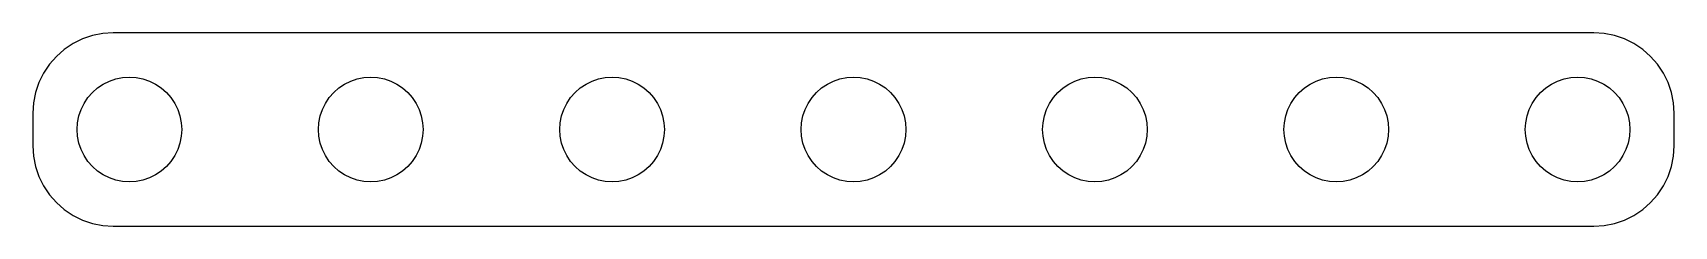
# Model space of a CAD drawing. Header units: metres. Extents: x -51 to 51, y -6 to 6.
import ezdxf

# ---------------------------------------------------------------- set-up
doc = ezdxf.new("R2010")
doc.units = ezdxf.units.M

msp = doc.modelspace()

# ---------------------------------------------------------------- linework, layer by layer
for p, q in [((-48.505, 5.33511), (-49.0488, 4.97176)), ((-47.9184, 5.62439), (-48.505, 5.33511)), ((-47.2991, 5.83463), (-47.9184, 5.62439)), ((-46.6576, 5.96222), (-47.2991, 5.83463)), ((-46.005, 6.00499), (-46.6576, 5.96222)), ((46.005, 6.00499), (-46.005, 6.00499)), ((46.6576, 5.96222), (46.005, 6.00499)), ((47.2991, 5.83463), (46.6576, 5.96222)), ((47.9184, 5.62439), (47.2991, 5.83463)), ((48.505, 5.33511), (47.9184, 5.62439)), ((49.0488, 4.97176), (48.505, 5.33511)), ((-49.5405, 4.54053), (-49.9718, 4.0488)), ((-49.0488, 4.97176), (-49.5405, 4.54053)), ((49.5405, 4.54053), (49.0488, 4.97176)), ((49.9718, 4.0488), (49.5405, 4.54053)), ((-50.3351, 3.50499), (-50.6244, 2.91841)), ((-49.9718, 4.0488), (-50.3351, 3.50499)), ((-46.2437, 3.00259), (-45.8412, 3.13925)), ((-45.8412, 3.13925), (-45.4242, 3.22218)), ((-45.4242, 3.22218), (-45, 3.25)), ((-45, 3.25), (-44.5758, 3.22218)), ((-44.5758, 3.22218), (-44.1588, 3.13925)), ((-44.1588, 3.13925), (-43.7563, 3.00259)), ((-31.2437, 3.00259), (-30.8412, 3.13925)), ((-30.8412, 3.13925), (-30.4242, 3.22218)), ((-30.4242, 3.22218), (-30, 3.25)), ((-30, 3.25), (-29.5758, 3.22218)), ((-29.5758, 3.22218), (-29.1588, 3.13925)), ((-29.1588, 3.13925), (-28.7563, 3.00259)), ((-16.2437, 3.00259), (-15.8412, 3.13925)), ((-15.8412, 3.13925), (-15.4242, 3.22218)), ((-15.4242, 3.22218), (-15, 3.25)), ((-15, 3.25), (-14.5758, 3.22218)), ((-14.5758, 3.22218), (-14.1588, 3.13925)), ((-14.1588, 3.13925), (-13.7563, 3.00259)), ((-1.24371, 3.00259), (-0.841156, 3.13925)), ((-0.841156, 3.13925), (-0.42421, 3.22218)), ((-0.42421, 3.22218), (0, 3.25)), ((0, 3.25), (0.42421, 3.22218)), ((0.42421, 3.22218), (0.841156, 3.13925)), ((0.841156, 3.13925), (1.24371, 3.00259)), ((13.7563, 3.00259), (14.1588, 3.13925)), ((14.1588, 3.13925), (14.5758, 3.22218)), ((14.5758, 3.22218), (15, 3.25)), ((15, 3.25), (15.4242, 3.22218)), ((15.4242, 3.22218), (15.8412, 3.13925)), ((15.8412, 3.13925), (16.2437, 3.00259)), ((28.7563, 3.00259), (29.1588, 3.13925)), ((29.1588, 3.13925), (29.5758, 3.22218)), ((29.5758, 3.22218), (30, 3.25)), ((30, 3.25), (30.4242, 3.22218)), ((30.4242, 3.22218), (30.8412, 3.13925)), ((30.8412, 3.13925), (31.2437, 3.00259)), ((43.7563, 3.00259), (44.1588, 3.13925)), ((44.1588, 3.13925), (44.5758, 3.22218)), ((44.5758, 3.22218), (45, 3.25)), ((45, 3.25), (45.4242, 3.22218)), ((45.4242, 3.22218), (45.8412, 3.13925)), ((45.8412, 3.13925), (46.2437, 3.00259)), ((50.3351, 3.50499), (49.9718, 4.0488)), ((50.6244, 2.91841), (50.3351, 3.50499)), ((-50.8346, 2.29909), (-50.9622, 1.65762)), ((-50.6244, 2.91841), (-50.8346, 2.29909)), ((-47.5784, 1.97847), (-47.2981, 2.2981)), ((-47.2981, 2.2981), (-46.9785, 2.57838)), ((-46.9785, 2.57838), (-46.625, 2.81458)), ((-46.625, 2.81458), (-46.2437, 3.00259)), ((-43.7563, 3.00259), (-43.375, 2.81458)), ((-43.375, 2.81458), (-43.0215, 2.57838)), ((-43.0215, 2.57838), (-42.7019, 2.2981)), ((-42.7019, 2.2981), (-42.4216, 1.97847)), ((-32.5784, 1.97847), (-32.2981, 2.2981)), ((-32.2981, 2.2981), (-31.9785, 2.57838)), ((-31.9785, 2.57838), (-31.625, 2.81458)), ((-31.625, 2.81458), (-31.2437, 3.00259)), ((-28.7563, 3.00259), (-28.375, 2.81458)), ((-28.375, 2.81458), (-28.0215, 2.57838)), ((-28.0215, 2.57838), (-27.7019, 2.2981)), ((-27.7019, 2.2981), (-27.4216, 1.97847)), ((-17.5784, 1.97847), (-17.2981, 2.2981)), ((-17.2981, 2.2981), (-16.9785, 2.57838)), ((-16.9785, 2.57838), (-16.625, 2.81458)), ((-16.625, 2.81458), (-16.2437, 3.00259)), ((-13.7563, 3.00259), (-13.375, 2.81458)), ((-13.375, 2.81458), (-13.0215, 2.57838)), ((-13.0215, 2.57838), (-12.7019, 2.2981)), ((-12.7019, 2.2981), (-12.4216, 1.97847)), ((-2.57838, 1.97847), (-2.2981, 2.2981)), ((-2.2981, 2.2981), (-1.97847, 2.57838)), ((-1.97847, 2.57838), (-1.625, 2.81458)), ((-1.625, 2.81458), (-1.24371, 3.00259)), ((1.24371, 3.00259), (1.625, 2.81458)), ((1.625, 2.81458), (1.97847, 2.57838)), ((1.97847, 2.57838), (2.2981, 2.2981)), ((2.2981, 2.2981), (2.57838, 1.97847)), ((12.4216, 1.97847), (12.7019, 2.2981)), ((12.7019, 2.2981), (13.0215, 2.57838)), ((13.0215, 2.57838), (13.375, 2.81458)), ((13.375, 2.81458), (13.7563, 3.00259)), ((16.2437, 3.00259), (16.625, 2.81458)), ((16.625, 2.81458), (16.9785, 2.57838)), ((16.9785, 2.57838), (17.2981, 2.2981)), ((17.2981, 2.2981), (17.5784, 1.97847)), ((27.4216, 1.97847), (27.7019, 2.2981)), ((27.7019, 2.2981), (28.0215, 2.57838)), ((28.0215, 2.57838), (28.375, 2.81458)), ((28.375, 2.81458), (28.7563, 3.00259)), ((31.2437, 3.00259), (31.625, 2.81458)), ((31.625, 2.81458), (31.9785, 2.57838)), ((31.9785, 2.57838), (32.2981, 2.2981)), ((32.2981, 2.2981), (32.5784, 1.97847)), ((42.4216, 1.97847), (42.7019, 2.2981)), ((42.7019, 2.2981), (43.0215, 2.57838)), ((43.0215, 2.57838), (43.375, 2.81458)), ((43.375, 2.81458), (43.7563, 3.00259)), ((46.2437, 3.00259), (46.625, 2.81458)), ((46.625, 2.81458), (46.9785, 2.57838)), ((46.9785, 2.57838), (47.2981, 2.2981)), ((47.2981, 2.2981), (47.5784, 1.97847)), ((50.8346, 2.29909), (50.6244, 2.91841)), ((50.9622, 1.65762), (50.8346, 2.29909)), ((-50.9622, 1.65762), (-51.005, 1.00499)), ((-48.1393, 0.841156), (-48.0026, 1.24371)), ((-48.0026, 1.24371), (-47.8146, 1.625)), ((-47.8146, 1.625), (-47.5784, 1.97847)), ((-42.4216, 1.97847), (-42.1854, 1.625)), ((-42.1854, 1.625), (-41.9974, 1.24371)), ((-41.9974, 1.24371), (-41.8607, 0.841156)), ((-33.1393, 0.841156), (-33.0026, 1.24371)), ((-33.0026, 1.24371), (-32.8146, 1.625)), ((-32.8146, 1.625), (-32.5784, 1.97847)), ((-27.4216, 1.97847), (-27.1854, 1.625)), ((-27.1854, 1.625), (-26.9974, 1.24371)), ((-26.9974, 1.24371), (-26.8607, 0.841156)), ((-18.1393, 0.841156), (-18.0026, 1.24371)), ((-18.0026, 1.24371), (-17.8146, 1.625)), ((-17.8146, 1.625), (-17.5784, 1.97847)), ((-12.4216, 1.97847), (-12.1854, 1.625)), ((-12.1854, 1.625), (-11.9974, 1.24371)), ((-11.9974, 1.24371), (-11.8607, 0.841156)), ((-3.13925, 0.841156), (-3.00259, 1.24371)), ((-3.00259, 1.24371), (-2.81458, 1.625)), ((-2.81458, 1.625), (-2.57838, 1.97847)), ((2.57838, 1.97847), (2.81458, 1.625)), ((2.81458, 1.625), (3.00259, 1.24371)), ((3.00259, 1.24371), (3.13925, 0.841156)), ((11.8607, 0.841156), (11.9974, 1.24371)), ((11.9974, 1.24371), (12.1854, 1.625)), ((12.1854, 1.625), (12.4216, 1.97847)), ((17.5784, 1.97847), (17.8146, 1.625)), ((17.8146, 1.625), (18.0026, 1.24371)), ((18.0026, 1.24371), (18.1393, 0.841156)), ((26.8607, 0.841156), (26.9974, 1.24371)), ((26.9974, 1.24371), (27.1854, 1.625)), ((27.1854, 1.625), (27.4216, 1.97847)), ((32.5784, 1.97847), (32.8146, 1.625)), ((32.8146, 1.625), (33.0026, 1.24371)), ((33.0026, 1.24371), (33.1393, 0.841156)), ((41.8607, 0.841156), (41.9974, 1.24371)), ((41.9974, 1.24371), (42.1854, 1.625)), ((42.1854, 1.625), (42.4216, 1.97847)), ((47.5784, 1.97847), (47.8146, 1.625)), ((47.8146, 1.625), (48.0026, 1.24371)), ((48.0026, 1.24371), (48.1393, 0.841156)), ((51.005, 1.00499), (50.9622, 1.65762)), ((-51.005, 1.00499), (-51.005, -1.00499)), ((-48.25, 0), (-48.2222, 0.42421)), ((-48.2222, -0.42421), (-48.25, 0)), ((-48.2222, 0.42421), (-48.1393, 0.841156)), ((-41.8607, 0.841156), (-41.7778, 0.42421)), ((-41.7778, 0.42421), (-41.75, 0)), ((-41.75, 0), (-41.7778, -0.42421)), ((-33.25, 0), (-33.2222, 0.42421)), ((-33.2222, -0.42421), (-33.25, 0)), ((-33.2222, 0.42421), (-33.1393, 0.841156)), ((-26.8607, 0.841156), (-26.7778, 0.42421)), ((-26.7778, 0.42421), (-26.75, 0)), ((-26.75, 0), (-26.7778, -0.42421)), ((-18.25, 0), (-18.2222, 0.42421)), ((-18.2222, -0.42421), (-18.25, 0)), ((-18.2222, 0.42421), (-18.1393, 0.841156)), ((-11.8607, 0.841156), (-11.7778, 0.42421)), ((-11.7778, 0.42421), (-11.75, 0)), ((-11.75, 0), (-11.7778, -0.42421)), ((-3.25, 0), (-3.22218, 0.42421)), ((-3.22218, -0.42421), (-3.25, 0)), ((-3.22218, 0.42421), (-3.13925, 0.841156)), ((3.13925, 0.841156), (3.22218, 0.42421)), ((3.22218, 0.42421), (3.25, 0)), ((3.25, 0), (3.22218, -0.42421)), ((11.75, 0), (11.7778, 0.42421)), ((11.7778, -0.42421), (11.75, 0)), ((11.7778, 0.42421), (11.8607, 0.841156)), ((18.1393, 0.841156), (18.2222, 0.42421)), ((18.2222, 0.42421), (18.25, 0)), ((18.25, 0), (18.2222, -0.42421)), ((26.75, 0), (26.7778, 0.42421)), ((26.7778, -0.42421), (26.75, 0)), ((26.7778, 0.42421), (26.8607, 0.841156)), ((33.1393, 0.841156), (33.2222, 0.42421)), ((33.2222, 0.42421), (33.25, 0)), ((33.25, 0), (33.2222, -0.42421)), ((41.75, 0), (41.7778, 0.42421)), ((41.7778, -0.42421), (41.75, 0)), ((41.7778, 0.42421), (41.8607, 0.841156)), ((48.1393, 0.841156), (48.2222, 0.42421)), ((48.2222, 0.42421), (48.25, 0)), ((48.25, 0), (48.2222, -0.42421)), ((51.005, -1.00499), (51.005, 1.00499)), ((-51.005, -1.00499), (-50.9622, -1.65762)), ((-48.1393, -0.841156), (-48.2222, -0.42421)), ((-48.0026, -1.24371), (-48.1393, -0.841156)), ((-41.8607, -0.841156), (-41.9974, -1.24371)), ((-41.7778, -0.42421), (-41.8607, -0.841156)), ((-33.1393, -0.841156), (-33.2222, -0.42421)), ((-33.0026, -1.24371), (-33.1393, -0.841156)), ((-26.8607, -0.841156), (-26.9974, -1.24371)), ((-26.7778, -0.42421), (-26.8607, -0.841156)), ((-18.1393, -0.841156), (-18.2222, -0.42421)), ((-18.0026, -1.24371), (-18.1393, -0.841156)), ((-11.8607, -0.841156), (-11.9974, -1.24371)), ((-11.7778, -0.42421), (-11.8607, -0.841156)), ((-3.13925, -0.841156), (-3.22218, -0.42421)), ((-3.00259, -1.24371), (-3.13925, -0.841156)), ((3.13925, -0.841156), (3.00259, -1.24371)), ((3.22218, -0.42421), (3.13925, -0.841156)), ((11.8607, -0.841156), (11.7778, -0.42421)), ((11.9974, -1.24371), (11.8607, -0.841156)), ((18.1393, -0.841156), (18.0026, -1.24371)), ((18.2222, -0.42421), (18.1393, -0.841156)), ((26.8607, -0.841156), (26.7778, -0.42421)), ((26.9974, -1.24371), (26.8607, -0.841156)), ((33.1393, -0.841156), (33.0026, -1.24371)), ((33.2222, -0.42421), (33.1393, -0.841156)), ((41.8607, -0.841156), (41.7778, -0.42421)), ((41.9974, -1.24371), (41.8607, -0.841156)), ((48.1393, -0.841156), (48.0026, -1.24371)), ((48.2222, -0.42421), (48.1393, -0.841156)), ((50.9622, -1.65762), (51.005, -1.00499)), ((-50.9622, -1.65762), (-50.8346, -2.29909)), ((-47.8146, -1.625), (-48.0026, -1.24371)), ((-47.5784, -1.97847), (-47.8146, -1.625)), ((-47.2981, -2.2981), (-47.5784, -1.97847)), ((-42.4216, -1.97847), (-42.7019, -2.2981)), ((-42.1854, -1.625), (-42.4216, -1.97847)), ((-41.9974, -1.24371), (-42.1854, -1.625)), ((-32.8146, -1.625), (-33.0026, -1.24371)), ((-32.5784, -1.97847), (-32.8146, -1.625)), ((-32.2981, -2.2981), (-32.5784, -1.97847)), ((-27.4216, -1.97847), (-27.7019, -2.2981)), ((-27.1854, -1.625), (-27.4216, -1.97847)), ((-26.9974, -1.24371), (-27.1854, -1.625)), ((-17.8146, -1.625), (-18.0026, -1.24371)), ((-17.5784, -1.97847), (-17.8146, -1.625)), ((-17.2981, -2.2981), (-17.5784, -1.97847)), ((-12.4216, -1.97847), (-12.7019, -2.2981)), ((-12.1854, -1.625), (-12.4216, -1.97847)), ((-11.9974, -1.24371), (-12.1854, -1.625)), ((-2.81458, -1.625), (-3.00259, -1.24371)), ((-2.57838, -1.97847), (-2.81458, -1.625)), ((-2.2981, -2.2981), (-2.57838, -1.97847)), ((2.57838, -1.97847), (2.2981, -2.2981)), ((2.81458, -1.625), (2.57838, -1.97847)), ((3.00259, -1.24371), (2.81458, -1.625)), ((12.1854, -1.625), (11.9974, -1.24371)), ((12.4216, -1.97847), (12.1854, -1.625)), ((12.7019, -2.2981), (12.4216, -1.97847)), ((17.5784, -1.97847), (17.2981, -2.2981)), ((17.8146, -1.625), (17.5784, -1.97847)), ((18.0026, -1.24371), (17.8146, -1.625)), ((27.1854, -1.625), (26.9974, -1.24371)), ((27.4216, -1.97847), (27.1854, -1.625)), ((27.7019, -2.2981), (27.4216, -1.97847)), ((32.5784, -1.97847), (32.2981, -2.2981)), ((32.8146, -1.625), (32.5784, -1.97847)), ((33.0026, -1.24371), (32.8146, -1.625)), ((42.1854, -1.625), (41.9974, -1.24371)), ((42.4216, -1.97847), (42.1854, -1.625)), ((42.7019, -2.2981), (42.4216, -1.97847)), ((47.5784, -1.97847), (47.2981, -2.2981)), ((47.8146, -1.625), (47.5784, -1.97847)), ((48.0026, -1.24371), (47.8146, -1.625)), ((50.8346, -2.29909), (50.9622, -1.65762)), ((-50.8346, -2.29909), (-50.6244, -2.91841)), ((-50.6244, -2.91841), (-50.3351, -3.50499)), ((-46.9785, -2.57838), (-47.2981, -2.2981)), ((-46.625, -2.81458), (-46.9785, -2.57838)), ((-46.2437, -3.00259), (-46.625, -2.81458)), ((-45.8412, -3.13925), (-46.2437, -3.00259)), ((-43.7563, -3.00259), (-44.1588, -3.13925)), ((-43.375, -2.81458), (-43.7563, -3.00259)), ((-43.0215, -2.57838), (-43.375, -2.81458)), ((-42.7019, -2.2981), (-43.0215, -2.57838)), ((-31.9785, -2.57838), (-32.2981, -2.2981)), ((-31.625, -2.81458), (-31.9785, -2.57838)), ((-31.2437, -3.00259), (-31.625, -2.81458)), ((-30.8412, -3.13925), (-31.2437, -3.00259)), ((-28.7563, -3.00259), (-29.1588, -3.13925)), ((-28.375, -2.81458), (-28.7563, -3.00259)), ((-28.0215, -2.57838), (-28.375, -2.81458)), ((-27.7019, -2.2981), (-28.0215, -2.57838)), ((-16.9785, -2.57838), (-17.2981, -2.2981)), ((-16.625, -2.81458), (-16.9785, -2.57838)), ((-16.2437, -3.00259), (-16.625, -2.81458)), ((-15.8412, -3.13925), (-16.2437, -3.00259)), ((-13.7563, -3.00259), (-14.1588, -3.13925)), ((-13.375, -2.81458), (-13.7563, -3.00259)), ((-13.0215, -2.57838), (-13.375, -2.81458)), ((-12.7019, -2.2981), (-13.0215, -2.57838)), ((-1.97847, -2.57838), (-2.2981, -2.2981)), ((-1.625, -2.81458), (-1.97847, -2.57838)), ((-1.24371, -3.00259), (-1.625, -2.81458)), ((-0.841156, -3.13925), (-1.24371, -3.00259)), ((1.24371, -3.00259), (0.841156, -3.13925)), ((1.625, -2.81458), (1.24371, -3.00259)), ((1.97847, -2.57838), (1.625, -2.81458)), ((2.2981, -2.2981), (1.97847, -2.57838)), ((13.0215, -2.57838), (12.7019, -2.2981)), ((13.375, -2.81458), (13.0215, -2.57838)), ((13.7563, -3.00259), (13.375, -2.81458)), ((14.1588, -3.13925), (13.7563, -3.00259)), ((16.2437, -3.00259), (15.8412, -3.13925)), ((16.625, -2.81458), (16.2437, -3.00259)), ((16.9785, -2.57838), (16.625, -2.81458)), ((17.2981, -2.2981), (16.9785, -2.57838)), ((28.0215, -2.57838), (27.7019, -2.2981)), ((28.375, -2.81458), (28.0215, -2.57838)), ((28.7563, -3.00259), (28.375, -2.81458)), ((29.1588, -3.13925), (28.7563, -3.00259)), ((31.2437, -3.00259), (30.8412, -3.13925)), ((31.625, -2.81458), (31.2437, -3.00259)), ((31.9785, -2.57838), (31.625, -2.81458)), ((32.2981, -2.2981), (31.9785, -2.57838)), ((43.0215, -2.57838), (42.7019, -2.2981)), ((43.375, -2.81458), (43.0215, -2.57838)), ((43.7563, -3.00259), (43.375, -2.81458)), ((44.1588, -3.13925), (43.7563, -3.00259)), ((46.2437, -3.00259), (45.8412, -3.13925)), ((46.625, -2.81458), (46.2437, -3.00259)), ((46.9785, -2.57838), (46.625, -2.81458)), ((47.2981, -2.2981), (46.9785, -2.57838)), ((50.3351, -3.50499), (50.6244, -2.91841)), ((50.6244, -2.91841), (50.8346, -2.29909)), ((-50.3351, -3.50499), (-49.9718, -4.0488)), ((-49.9718, -4.0488), (-49.5405, -4.54053)), ((-45.4242, -3.22218), (-45.8412, -3.13925)), ((-45, -3.25), (-45.4242, -3.22218)), ((-44.5758, -3.22218), (-45, -3.25)), ((-44.1588, -3.13925), (-44.5758, -3.22218)), ((-30.4242, -3.22218), (-30.8412, -3.13925)), ((-30, -3.25), (-30.4242, -3.22218)), ((-29.5758, -3.22218), (-30, -3.25)), ((-29.1588, -3.13925), (-29.5758, -3.22218)), ((-15.4242, -3.22218), (-15.8412, -3.13925)), ((-15, -3.25), (-15.4242, -3.22218)), ((-14.5758, -3.22218), (-15, -3.25)), ((-14.1588, -3.13925), (-14.5758, -3.22218)), ((-0.42421, -3.22218), (-0.841156, -3.13925)), ((0, -3.25), (-0.42421, -3.22218)), ((0.42421, -3.22218), (0, -3.25)), ((0.841156, -3.13925), (0.42421, -3.22218)), ((14.5758, -3.22218), (14.1588, -3.13925)), ((15, -3.25), (14.5758, -3.22218)), ((15.4242, -3.22218), (15, -3.25)), ((15.8412, -3.13925), (15.4242, -3.22218)), ((29.5758, -3.22218), (29.1588, -3.13925)), ((30, -3.25), (29.5758, -3.22218)), ((30.4242, -3.22218), (30, -3.25)), ((30.8412, -3.13925), (30.4242, -3.22218)), ((44.5758, -3.22218), (44.1588, -3.13925)), ((45, -3.25), (44.5758, -3.22218)), ((45.4242, -3.22218), (45, -3.25)), ((45.8412, -3.13925), (45.4242, -3.22218)), ((49.5405, -4.54053), (49.9718, -4.0488)), ((49.9718, -4.0488), (50.3351, -3.50499)), ((-49.5405, -4.54053), (-49.0488, -4.97176)), ((-49.0488, -4.97176), (-48.505, -5.33511)), ((48.505, -5.33511), (49.0488, -4.97176)), ((49.0488, -4.97176), (49.5405, -4.54053)), ((-48.505, -5.33511), (-47.9184, -5.62439)), ((-47.9184, -5.62439), (-47.2991, -5.83463)), ((-47.2991, -5.83463), (-46.6576, -5.96222)), ((-46.6576, -5.96222), (-46.005, -6.00499)), ((-46.005, -6.00499), (46.005, -6.00499)), ((46.005, -6.00499), (46.6576, -5.96222)), ((46.6576, -5.96222), (47.2991, -5.83463)), ((47.2991, -5.83463), (47.9184, -5.62439)), ((47.9184, -5.62439), (48.505, -5.33511))]:
    msp.add_line(p, q)

doc.saveas('drawing.dxf')
